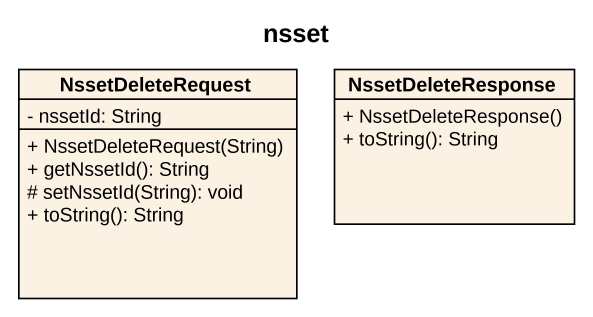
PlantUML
@startuml
title nsset
hide circle
hide empty members
skinparam classAttributeIconSize 0
class NssetDeleteRequest {
  - nssetId: String
  + NssetDeleteRequest(String)
  + getNssetId(): String
  # setNssetId(String): void
  + toString(): String
}
class NssetDeleteResponse {
  + NssetDeleteResponse()
  + toString(): String
}
@enduml
